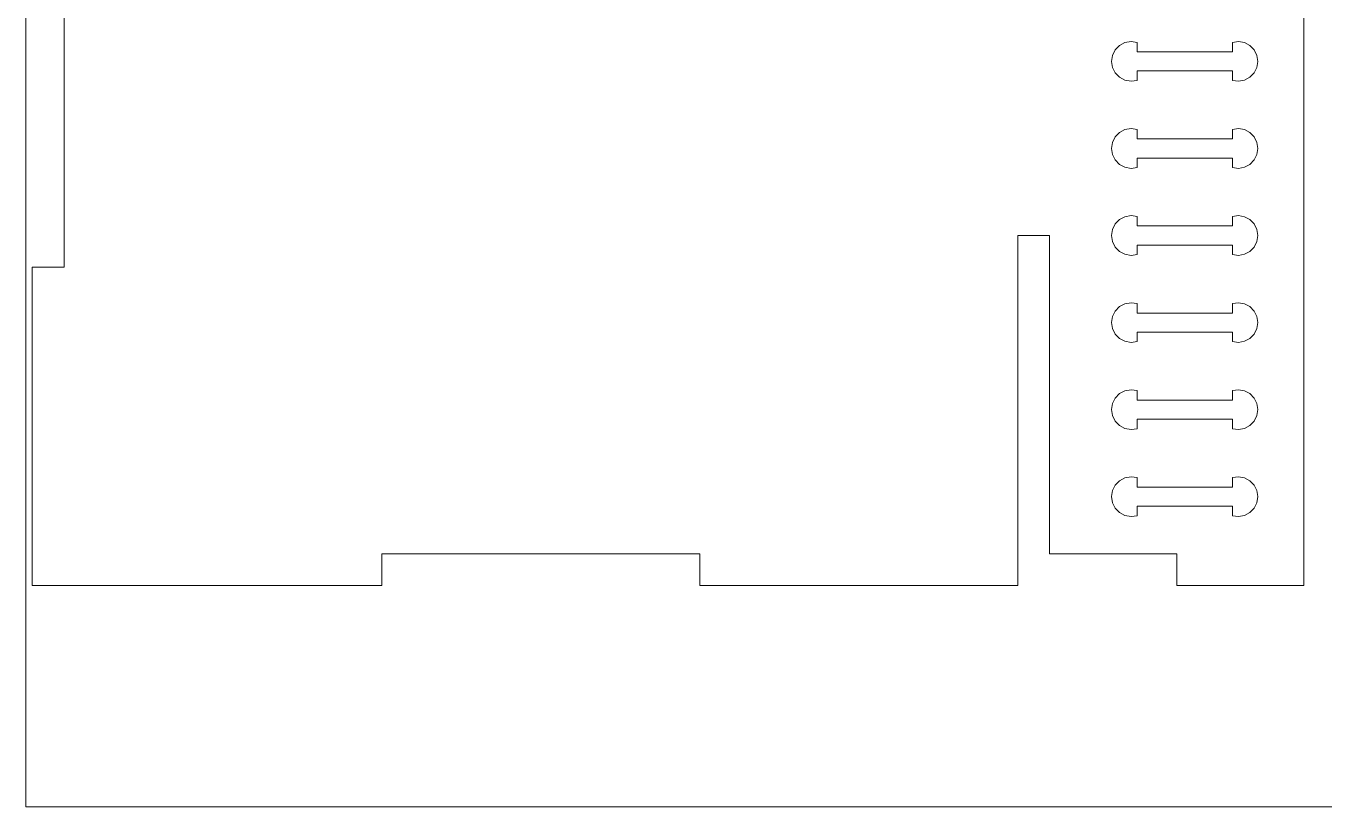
# Model space of a CAD drawing. Header units: millimetres. Extents: x -9 to 562, y -427 to 417.
# Drawn here: x -9.4 to 182, y -426.6 to -311.5 of the extents above; entities that cross this region are included whole.
import ezdxf

# ---------------------------------------------------------------- set-up
doc = ezdxf.new("R2010")
doc.units = ezdxf.units.MM
doc.header["$MEASUREMENT"] = 0
doc.layers.add('2', color=5, linetype='Continuous')

msp = doc.modelspace()

# ---------------------------------------------------------------- linework, layer by layer
at = {"lineweight": 5}
for points, knots in [([(179.06, -393.94), (179.06, -393.94), (179.06, -393.94), (179.06, -393.94), (179.06, -393.94), (179.06, -393.94), (179.06, -206.44), (179.06, -206.44)], [0, 0, 0, 0, 0.333333, 0.333333, 0.333333, 0.333333, 1, 1, 1, 1]), ([(-8.44, -300.19), (-8.44, -300.19), (-3.75, -300.19), (-3.75, -300.19), (-3.75, -300.19), (-3.75, -300.19), (-3.75, -347.06), (-3.75, -347.06), (-3.75, -347.06), (-3.75, -347.06), (-3.75, -347.06), (-3.75, -347.06)], [0, 0, 0, 0, 0.25, 0.25, 0.25, 0.25, 0.5, 0.5, 0.5, 0.5, 1, 1, 1, 1]), ([(168.52, -319.54), (168.52, -319.54), (168.52, -319.54), (168.52, -319.54), (168.52, -319.54), (168.52, -319.54), (168.52, -318.13), (168.52, -318.13), (168.52, -318.13), (168.52, -318.13), (154.46, -318.13), (154.46, -318.13), (154.46, -318.13), (154.46, -318.13), (154.46, -319.54), (154.46, -319.54), (154.46, -319.54), (154.46, -319.54), (153.57, -319.66), (153.57, -319.66), (153.57, -319.66), (153.57, -319.66), (152.68, -319.5), (152.68, -319.5), (152.68, -319.5), (152.68, -319.5), (151.88, -319.07), (151.88, -319.07), (151.88, -319.07), (151.88, -319.07), (151.25, -318.43), (151.25, -318.43), (151.25, -318.43), (151.25, -318.43), (150.85, -317.62), (150.85, -317.62), (150.85, -317.62), (150.85, -317.62), (150.71, -316.73), (150.71, -316.73), (150.71, -316.73), (150.71, -316.73), (150.85, -315.84), (150.85, -315.84), (150.85, -315.84), (150.85, -315.84), (151.25, -315.03), (151.25, -315.03), (151.25, -315.03), (151.25, -315.03), (151.88, -314.38), (151.88, -314.38), (151.88, -314.38), (151.88, -314.38), (152.68, -313.96), (152.68, -313.96), (152.68, -313.96), (152.68, -313.96), (153.57, -313.8), (153.57, -313.8), (153.57, -313.8), (153.57, -313.8), (154.46, -313.92), (154.46, -313.92)], [0, 0, 0, 0, 0.058824, 0.058824, 0.058824, 0.058824, 0.117647, 0.117647, 0.117647, 0.117647, 0.176471, 0.176471, 0.176471, 0.176471, 0.235294, 0.235294, 0.235294, 0.235294, 0.294118, 0.294118, 0.294118, 0.294118, 0.352941, 0.352941, 0.352941, 0.352941, 0.411765, 0.411765, 0.411765, 0.411765, 0.470588, 0.470588, 0.470588, 0.470588, 0.529412, 0.529412, 0.529412, 0.529412, 0.588235, 0.588235, 0.588235, 0.588235, 0.647059, 0.647059, 0.647059, 0.647059, 0.705882, 0.705882, 0.705882, 0.705882, 0.764706, 0.764706, 0.764706, 0.764706, 0.823529, 0.823529, 0.823529, 0.823529, 0.882353, 0.882353, 0.882353, 0.882353, 1, 1, 1, 1]), ([(168.52, -319.54), (168.52, -319.54), (169.42, -319.66), (169.42, -319.66), (169.42, -319.66), (169.42, -319.66), (170.3, -319.5), (170.3, -319.5), (170.3, -319.5), (170.3, -319.5), (171.1, -319.07), (171.1, -319.07), (171.1, -319.07), (171.1, -319.07), (171.73, -318.43), (171.73, -318.43), (171.73, -318.43), (171.73, -318.43), (172.13, -317.62), (172.13, -317.62), (172.13, -317.62), (172.13, -317.62), (172.27, -316.73), (172.27, -316.73), (172.27, -316.73), (172.27, -316.73), (172.13, -315.84), (172.13, -315.84), (172.13, -315.84), (172.13, -315.84), (171.73, -315.03), (171.73, -315.03), (171.73, -315.03), (171.73, -315.03), (171.1, -314.38), (171.1, -314.38), (171.1, -314.38), (171.1, -314.38), (170.3, -313.96), (170.3, -313.96), (170.3, -313.96), (170.3, -313.96), (169.42, -313.8), (169.42, -313.8), (169.42, -313.8), (169.42, -313.8), (168.52, -313.92), (168.52, -313.92), (168.52, -313.92), (168.52, -313.92), (168.52, -315.32), (168.52, -315.32), (168.52, -315.32), (168.52, -315.32), (154.46, -315.32), (154.46, -315.32), (154.46, -315.32), (154.46, -315.32), (154.46, -313.92), (154.46, -313.92)], [0, 0, 0, 0, 0.0625, 0.0625, 0.0625, 0.0625, 0.125, 0.125, 0.125, 0.125, 0.1875, 0.1875, 0.1875, 0.1875, 0.25, 0.25, 0.25, 0.25, 0.3125, 0.3125, 0.3125, 0.3125, 0.375, 0.375, 0.375, 0.375, 0.4375, 0.4375, 0.4375, 0.4375, 0.5, 0.5, 0.5, 0.5, 0.5625, 0.5625, 0.5625, 0.5625, 0.625, 0.625, 0.625, 0.625, 0.6875, 0.6875, 0.6875, 0.6875, 0.75, 0.75, 0.75, 0.75, 0.8125, 0.8125, 0.8125, 0.8125, 0.875, 0.875, 0.875, 0.875, 1, 1, 1, 1]), ([(168.52, -332.36), (168.52, -332.36), (168.52, -330.96), (168.52, -330.96), (168.52, -330.96), (168.52, -330.96), (154.46, -330.96), (154.46, -330.96), (154.46, -330.96), (154.46, -330.96), (154.46, -332.36), (154.46, -332.36), (154.46, -332.36), (154.46, -332.36), (153.57, -332.48), (153.57, -332.48), (153.57, -332.48), (153.57, -332.48), (152.68, -332.32), (152.68, -332.32), (152.68, -332.32), (152.68, -332.32), (151.88, -331.89), (151.88, -331.89), (151.88, -331.89), (151.88, -331.89), (151.25, -331.25), (151.25, -331.25), (151.25, -331.25), (151.25, -331.25), (150.85, -330.44), (150.85, -330.44), (150.85, -330.44), (150.85, -330.44), (150.71, -329.55), (150.71, -329.55), (150.71, -329.55), (150.71, -329.55), (150.85, -328.66), (150.85, -328.66), (150.85, -328.66), (150.85, -328.66), (151.25, -327.85), (151.25, -327.85), (151.25, -327.85), (151.25, -327.85), (151.88, -327.21), (151.88, -327.21), (151.88, -327.21), (151.88, -327.21), (152.68, -326.78), (152.68, -326.78), (152.68, -326.78), (152.68, -326.78), (153.57, -326.62), (153.57, -326.62), (153.57, -326.62), (153.57, -326.62), (154.46, -326.74), (154.46, -326.74)], [0, 0, 0, 0, 0.0625, 0.0625, 0.0625, 0.0625, 0.125, 0.125, 0.125, 0.125, 0.1875, 0.1875, 0.1875, 0.1875, 0.25, 0.25, 0.25, 0.25, 0.3125, 0.3125, 0.3125, 0.3125, 0.375, 0.375, 0.375, 0.375, 0.4375, 0.4375, 0.4375, 0.4375, 0.5, 0.5, 0.5, 0.5, 0.5625, 0.5625, 0.5625, 0.5625, 0.625, 0.625, 0.625, 0.625, 0.6875, 0.6875, 0.6875, 0.6875, 0.75, 0.75, 0.75, 0.75, 0.8125, 0.8125, 0.8125, 0.8125, 0.875, 0.875, 0.875, 0.875, 1, 1, 1, 1]), ([(169.42, -332.48), (169.42, -332.48), (170.3, -332.32), (170.3, -332.32), (170.3, -332.32), (170.3, -332.32), (171.1, -331.89), (171.1, -331.89), (171.1, -331.89), (171.1, -331.89), (171.73, -331.25), (171.73, -331.25), (171.73, -331.25), (171.73, -331.25), (172.13, -330.44), (172.13, -330.44), (172.13, -330.44), (172.13, -330.44), (172.27, -329.55), (172.27, -329.55), (172.27, -329.55), (172.27, -329.55), (172.13, -328.66), (172.13, -328.66), (172.13, -328.66), (172.13, -328.66), (171.73, -327.85), (171.73, -327.85), (171.73, -327.85), (171.73, -327.85), (171.1, -327.21), (171.1, -327.21), (171.1, -327.21), (171.1, -327.21), (170.3, -326.78), (170.3, -326.78), (170.3, -326.78), (170.3, -326.78), (169.42, -326.62), (169.42, -326.62), (169.42, -326.62), (169.42, -326.62), (168.52, -326.74), (168.52, -326.74), (168.52, -326.74), (168.52, -326.74), (168.52, -328.14), (168.52, -328.14), (168.52, -328.14), (168.52, -328.14), (154.46, -328.14), (154.46, -328.14), (154.46, -328.14), (154.46, -328.14), (154.46, -328.14), (154.46, -328.14)], [0, 0, 0, 0, 0.066667, 0.066667, 0.066667, 0.066667, 0.133333, 0.133333, 0.133333, 0.133333, 0.2, 0.2, 0.2, 0.2, 0.266667, 0.266667, 0.266667, 0.266667, 0.333333, 0.333333, 0.333333, 0.333333, 0.4, 0.4, 0.4, 0.4, 0.466667, 0.466667, 0.466667, 0.466667, 0.533333, 0.533333, 0.533333, 0.533333, 0.6, 0.6, 0.6, 0.6, 0.666667, 0.666667, 0.666667, 0.666667, 0.733333, 0.733333, 0.733333, 0.733333, 0.8, 0.8, 0.8, 0.8, 0.866667, 0.866667, 0.866667, 0.866667, 1, 1, 1, 1]), ([(154.46, -328.14), (154.46, -328.14), (154.46, -326.74), (154.46, -326.74), (154.46, -326.74), (154.46, -326.74), (154.46, -326.74), (154.46, -326.74)], [0, 0, 0, 0, 0.333333, 0.333333, 0.333333, 0.333333, 1, 1, 1, 1]), ([(168.52, -332.36), (168.52, -332.36), (169.42, -332.48), (169.42, -332.48), (169.42, -332.48), (169.42, -332.48), (169.42, -332.48), (169.42, -332.48)], [0, 0, 0, 0, 0.333333, 0.333333, 0.333333, 0.333333, 1, 1, 1, 1]), ([(168.52, -345.19), (168.52, -345.19), (168.52, -345.19), (168.52, -345.19), (168.52, -345.19), (168.52, -345.19), (168.52, -343.78), (168.52, -343.78), (168.52, -343.78), (168.52, -343.78), (154.46, -343.78), (154.46, -343.78), (154.46, -343.78), (154.46, -343.78), (154.46, -345.19), (154.46, -345.19), (154.46, -345.19), (154.46, -345.19), (153.57, -345.3), (153.57, -345.3), (153.57, -345.3), (153.57, -345.3), (152.68, -345.14), (152.68, -345.14), (152.68, -345.14), (152.68, -345.14), (151.88, -344.72), (151.88, -344.72), (151.88, -344.72), (151.88, -344.72), (151.25, -344.07), (151.25, -344.07), (151.25, -344.07), (151.25, -344.07), (150.85, -343.26), (150.85, -343.26), (150.85, -343.26), (150.85, -343.26), (150.71, -342.37), (150.71, -342.37), (150.71, -342.37), (150.71, -342.37), (150.85, -341.48), (150.85, -341.48), (150.85, -341.48), (150.85, -341.48), (151.25, -340.67), (151.25, -340.67), (151.25, -340.67), (151.25, -340.67), (151.88, -340.03), (151.88, -340.03), (151.88, -340.03), (151.88, -340.03), (152.68, -339.61), (152.68, -339.61), (152.68, -339.61), (152.68, -339.61), (153.57, -339.44), (153.57, -339.44), (153.57, -339.44), (153.57, -339.44), (154.46, -339.56), (154.46, -339.56)], [0, 0, 0, 0, 0.058824, 0.058824, 0.058824, 0.058824, 0.117647, 0.117647, 0.117647, 0.117647, 0.176471, 0.176471, 0.176471, 0.176471, 0.235294, 0.235294, 0.235294, 0.235294, 0.294118, 0.294118, 0.294118, 0.294118, 0.352941, 0.352941, 0.352941, 0.352941, 0.411765, 0.411765, 0.411765, 0.411765, 0.470588, 0.470588, 0.470588, 0.470588, 0.529412, 0.529412, 0.529412, 0.529412, 0.588235, 0.588235, 0.588235, 0.588235, 0.647059, 0.647059, 0.647059, 0.647059, 0.705882, 0.705882, 0.705882, 0.705882, 0.764706, 0.764706, 0.764706, 0.764706, 0.823529, 0.823529, 0.823529, 0.823529, 0.882353, 0.882353, 0.882353, 0.882353, 1, 1, 1, 1]), ([(168.52, -345.19), (168.52, -345.19), (169.42, -345.3), (169.42, -345.3), (169.42, -345.3), (169.42, -345.3), (170.3, -345.14), (170.3, -345.14), (170.3, -345.14), (170.3, -345.14), (171.1, -344.72), (171.1, -344.72), (171.1, -344.72), (171.1, -344.72), (171.73, -344.07), (171.73, -344.07), (171.73, -344.07), (171.73, -344.07), (172.13, -343.26), (172.13, -343.26), (172.13, -343.26), (172.13, -343.26), (172.27, -342.37), (172.27, -342.37), (172.27, -342.37), (172.27, -342.37), (172.13, -341.48), (172.13, -341.48), (172.13, -341.48), (172.13, -341.48), (171.73, -340.67), (171.73, -340.67), (171.73, -340.67), (171.73, -340.67), (171.1, -340.03), (171.1, -340.03), (171.1, -340.03), (171.1, -340.03), (170.3, -339.61), (170.3, -339.61), (170.3, -339.61), (170.3, -339.61), (169.42, -339.44), (169.42, -339.44), (169.42, -339.44), (169.42, -339.44), (168.52, -339.56), (168.52, -339.56), (168.52, -339.56), (168.52, -339.56), (168.52, -340.97), (168.52, -340.97), (168.52, -340.97), (168.52, -340.97), (154.46, -340.97), (154.46, -340.97), (154.46, -340.97), (154.46, -340.97), (154.46, -339.56), (154.46, -339.56)], [0, 0, 0, 0, 0.0625, 0.0625, 0.0625, 0.0625, 0.125, 0.125, 0.125, 0.125, 0.1875, 0.1875, 0.1875, 0.1875, 0.25, 0.25, 0.25, 0.25, 0.3125, 0.3125, 0.3125, 0.3125, 0.375, 0.375, 0.375, 0.375, 0.4375, 0.4375, 0.4375, 0.4375, 0.5, 0.5, 0.5, 0.5, 0.5625, 0.5625, 0.5625, 0.5625, 0.625, 0.625, 0.625, 0.625, 0.6875, 0.6875, 0.6875, 0.6875, 0.75, 0.75, 0.75, 0.75, 0.8125, 0.8125, 0.8125, 0.8125, 0.875, 0.875, 0.875, 0.875, 1, 1, 1, 1]), ([(154.46, -340.97), (154.46, -340.97), (154.46, -339.56), (154.46, -339.56), (154.46, -339.56), (154.46, -339.56), (154.46, -339.56), (154.46, -339.56)], [0, 0, 0, 0, 0.333333, 0.333333, 0.333333, 0.333333, 1, 1, 1, 1]), ([(136.87, -389.25), (136.87, -389.25), (136.87, -389.25), (136.87, -389.25), (136.87, -389.25), (136.87, -389.25), (136.87, -342.38), (136.87, -342.38)], [0, 0, 0, 0, 0.333333, 0.333333, 0.333333, 0.333333, 1, 1, 1, 1]), ([(136.87, -342.38), (136.87, -342.38), (136.87, -342.38), (136.87, -342.38), (136.87, -342.38), (136.87, -342.38), (141.56, -342.38), (141.56, -342.38), (141.56, -342.38), (141.56, -342.38), (141.56, -389.25), (141.56, -389.25)], [0, 0, 0, 0, 0.25, 0.25, 0.25, 0.25, 0.5, 0.5, 0.5, 0.5, 1, 1, 1, 1]), ([(-8.44, -347.06), (-8.44, -347.06), (-8.44, -347.06), (-8.44, -347.06), (-8.44, -347.06), (-8.44, -347.06), (-8.44, -393.94), (-8.44, -393.94), (-8.44, -393.94), (-8.44, -393.94), (43.12, -393.94), (43.12, -393.94)], [0, 0, 0, 0, 0.25, 0.25, 0.25, 0.25, 0.5, 0.5, 0.5, 0.5, 1, 1, 1, 1]), ([(168.52, -358.01), (168.52, -358.01), (168.52, -356.6), (168.52, -356.6), (168.52, -356.6), (168.52, -356.6), (154.46, -356.6), (154.46, -356.6), (154.46, -356.6), (154.46, -356.6), (154.46, -358.01), (154.46, -358.01), (154.46, -358.01), (154.46, -358.01), (153.57, -358.12), (153.57, -358.12), (153.57, -358.12), (153.57, -358.12), (152.68, -357.96), (152.68, -357.96), (152.68, -357.96), (152.68, -357.96), (151.88, -357.54), (151.88, -357.54), (151.88, -357.54), (151.88, -357.54), (151.25, -356.89), (151.25, -356.89), (151.25, -356.89), (151.25, -356.89), (150.85, -356.09), (150.85, -356.09), (150.85, -356.09), (150.85, -356.09), (150.71, -355.19), (150.71, -355.19), (150.71, -355.19), (150.71, -355.19), (150.85, -354.3), (150.85, -354.3), (150.85, -354.3), (150.85, -354.3), (151.25, -353.5), (151.25, -353.5), (151.25, -353.5), (151.25, -353.5), (151.88, -352.85), (151.88, -352.85), (151.88, -352.85), (151.88, -352.85), (152.68, -352.43), (152.68, -352.43), (152.68, -352.43), (152.68, -352.43), (153.57, -352.27), (153.57, -352.27), (153.57, -352.27), (153.57, -352.27), (154.46, -352.38), (154.46, -352.38)], [0, 0, 0, 0, 0.0625, 0.0625, 0.0625, 0.0625, 0.125, 0.125, 0.125, 0.125, 0.1875, 0.1875, 0.1875, 0.1875, 0.25, 0.25, 0.25, 0.25, 0.3125, 0.3125, 0.3125, 0.3125, 0.375, 0.375, 0.375, 0.375, 0.4375, 0.4375, 0.4375, 0.4375, 0.5, 0.5, 0.5, 0.5, 0.5625, 0.5625, 0.5625, 0.5625, 0.625, 0.625, 0.625, 0.625, 0.6875, 0.6875, 0.6875, 0.6875, 0.75, 0.75, 0.75, 0.75, 0.8125, 0.8125, 0.8125, 0.8125, 0.875, 0.875, 0.875, 0.875, 1, 1, 1, 1]), ([(169.42, -358.12), (169.42, -358.12), (170.3, -357.96), (170.3, -357.96), (170.3, -357.96), (170.3, -357.96), (171.1, -357.54), (171.1, -357.54), (171.1, -357.54), (171.1, -357.54), (171.73, -356.89), (171.73, -356.89), (171.73, -356.89), (171.73, -356.89), (172.13, -356.09), (172.13, -356.09), (172.13, -356.09), (172.13, -356.09), (172.27, -355.19), (172.27, -355.19), (172.27, -355.19), (172.27, -355.19), (172.13, -354.3), (172.13, -354.3), (172.13, -354.3), (172.13, -354.3), (171.73, -353.5), (171.73, -353.5), (171.73, -353.5), (171.73, -353.5), (171.1, -352.85), (171.1, -352.85), (171.1, -352.85), (171.1, -352.85), (170.3, -352.43), (170.3, -352.43), (170.3, -352.43), (170.3, -352.43), (169.42, -352.27), (169.42, -352.27), (169.42, -352.27), (169.42, -352.27), (168.52, -352.38), (168.52, -352.38), (168.52, -352.38), (168.52, -352.38), (168.52, -353.79), (168.52, -353.79), (168.52, -353.79), (168.52, -353.79), (154.46, -353.79), (154.46, -353.79), (154.46, -353.79), (154.46, -353.79), (154.46, -353.79), (154.46, -353.79)], [0, 0, 0, 0, 0.066667, 0.066667, 0.066667, 0.066667, 0.133333, 0.133333, 0.133333, 0.133333, 0.2, 0.2, 0.2, 0.2, 0.266667, 0.266667, 0.266667, 0.266667, 0.333333, 0.333333, 0.333333, 0.333333, 0.4, 0.4, 0.4, 0.4, 0.466667, 0.466667, 0.466667, 0.466667, 0.533333, 0.533333, 0.533333, 0.533333, 0.6, 0.6, 0.6, 0.6, 0.666667, 0.666667, 0.666667, 0.666667, 0.733333, 0.733333, 0.733333, 0.733333, 0.8, 0.8, 0.8, 0.8, 0.866667, 0.866667, 0.866667, 0.866667, 1, 1, 1, 1]), ([(154.46, -353.79), (154.46, -353.79), (154.46, -352.38), (154.46, -352.38), (154.46, -352.38), (154.46, -352.38), (154.46, -352.38), (154.46, -352.38)], [0, 0, 0, 0, 0.333333, 0.333333, 0.333333, 0.333333, 1, 1, 1, 1]), ([(168.52, -358.01), (168.52, -358.01), (169.42, -358.12), (169.42, -358.12), (169.42, -358.12), (169.42, -358.12), (169.42, -358.12), (169.42, -358.12)], [0, 0, 0, 0, 0.333333, 0.333333, 0.333333, 0.333333, 1, 1, 1, 1]), ([(168.52, -370.83), (168.52, -370.83), (168.52, -370.83), (168.52, -370.83), (168.52, -370.83), (168.52, -370.83), (168.52, -369.42), (168.52, -369.42), (168.52, -369.42), (168.52, -369.42), (154.46, -369.42), (154.46, -369.42), (154.46, -369.42), (154.46, -369.42), (154.46, -370.83), (154.46, -370.83), (154.46, -370.83), (154.46, -370.83), (153.57, -370.95), (153.57, -370.95), (153.57, -370.95), (153.57, -370.95), (152.68, -370.78), (152.68, -370.78), (152.68, -370.78), (152.68, -370.78), (151.88, -370.36), (151.88, -370.36), (151.88, -370.36), (151.88, -370.36), (151.25, -369.71), (151.25, -369.71), (151.25, -369.71), (151.25, -369.71), (150.85, -368.91), (150.85, -368.91), (150.85, -368.91), (150.85, -368.91), (150.71, -368.02), (150.71, -368.02), (150.71, -368.02), (150.71, -368.02), (150.85, -367.13), (150.85, -367.13), (150.85, -367.13), (150.85, -367.13), (151.25, -366.32), (151.25, -366.32), (151.25, -366.32), (151.25, -366.32), (151.88, -365.67), (151.88, -365.67), (151.88, -365.67), (151.88, -365.67), (152.68, -365.25), (152.68, -365.25), (152.68, -365.25), (152.68, -365.25), (153.57, -365.09), (153.57, -365.09), (153.57, -365.09), (153.57, -365.09), (154.46, -365.2), (154.46, -365.2)], [0, 0, 0, 0, 0.058824, 0.058824, 0.058824, 0.058824, 0.117647, 0.117647, 0.117647, 0.117647, 0.176471, 0.176471, 0.176471, 0.176471, 0.235294, 0.235294, 0.235294, 0.235294, 0.294118, 0.294118, 0.294118, 0.294118, 0.352941, 0.352941, 0.352941, 0.352941, 0.411765, 0.411765, 0.411765, 0.411765, 0.470588, 0.470588, 0.470588, 0.470588, 0.529412, 0.529412, 0.529412, 0.529412, 0.588235, 0.588235, 0.588235, 0.588235, 0.647059, 0.647059, 0.647059, 0.647059, 0.705882, 0.705882, 0.705882, 0.705882, 0.764706, 0.764706, 0.764706, 0.764706, 0.823529, 0.823529, 0.823529, 0.823529, 0.882353, 0.882353, 0.882353, 0.882353, 1, 1, 1, 1]), ([(168.52, -370.83), (168.52, -370.83), (169.42, -370.95), (169.42, -370.95), (169.42, -370.95), (169.42, -370.95), (170.3, -370.78), (170.3, -370.78), (170.3, -370.78), (170.3, -370.78), (171.1, -370.36), (171.1, -370.36), (171.1, -370.36), (171.1, -370.36), (171.73, -369.71), (171.73, -369.71), (171.73, -369.71), (171.73, -369.71), (172.13, -368.91), (172.13, -368.91), (172.13, -368.91), (172.13, -368.91), (172.27, -368.02), (172.27, -368.02), (172.27, -368.02), (172.27, -368.02), (172.13, -367.13), (172.13, -367.13), (172.13, -367.13), (172.13, -367.13), (171.73, -366.32), (171.73, -366.32), (171.73, -366.32), (171.73, -366.32), (171.1, -365.67), (171.1, -365.67), (171.1, -365.67), (171.1, -365.67), (170.3, -365.25), (170.3, -365.25), (170.3, -365.25), (170.3, -365.25), (169.42, -365.09), (169.42, -365.09), (169.42, -365.09), (169.42, -365.09), (168.52, -365.2), (168.52, -365.2), (168.52, -365.2), (168.52, -365.2), (168.52, -366.61), (168.52, -366.61), (168.52, -366.61), (168.52, -366.61), (154.46, -366.61), (154.46, -366.61), (154.46, -366.61), (154.46, -366.61), (154.46, -365.2), (154.46, -365.2)], [0, 0, 0, 0, 0.0625, 0.0625, 0.0625, 0.0625, 0.125, 0.125, 0.125, 0.125, 0.1875, 0.1875, 0.1875, 0.1875, 0.25, 0.25, 0.25, 0.25, 0.3125, 0.3125, 0.3125, 0.3125, 0.375, 0.375, 0.375, 0.375, 0.4375, 0.4375, 0.4375, 0.4375, 0.5, 0.5, 0.5, 0.5, 0.5625, 0.5625, 0.5625, 0.5625, 0.625, 0.625, 0.625, 0.625, 0.6875, 0.6875, 0.6875, 0.6875, 0.75, 0.75, 0.75, 0.75, 0.8125, 0.8125, 0.8125, 0.8125, 0.875, 0.875, 0.875, 0.875, 1, 1, 1, 1]), ([(168.52, -383.65), (168.52, -383.65), (168.52, -382.25), (168.52, -382.25), (168.52, -382.25), (168.52, -382.25), (154.46, -382.25), (154.46, -382.25), (154.46, -382.25), (154.46, -382.25), (154.46, -383.65), (154.46, -383.65), (154.46, -383.65), (154.46, -383.65), (153.57, -383.77), (153.57, -383.77), (153.57, -383.77), (153.57, -383.77), (152.68, -383.61), (152.68, -383.61), (152.68, -383.61), (152.68, -383.61), (151.88, -383.18), (151.88, -383.18), (151.88, -383.18), (151.88, -383.18), (151.25, -382.54), (151.25, -382.54), (151.25, -382.54), (151.25, -382.54), (150.85, -381.73), (150.85, -381.73), (150.85, -381.73), (150.85, -381.73), (150.71, -380.84), (150.71, -380.84), (150.71, -380.84), (150.71, -380.84), (150.85, -379.95), (150.85, -379.95), (150.85, -379.95), (150.85, -379.95), (151.25, -379.14), (151.25, -379.14), (151.25, -379.14), (151.25, -379.14), (151.88, -378.5), (151.88, -378.5), (151.88, -378.5), (151.88, -378.5), (152.68, -378.07), (152.68, -378.07), (152.68, -378.07), (152.68, -378.07), (153.57, -377.91), (153.57, -377.91), (153.57, -377.91), (153.57, -377.91), (154.46, -378.03), (154.46, -378.03)], [0, 0, 0, 0, 0.0625, 0.0625, 0.0625, 0.0625, 0.125, 0.125, 0.125, 0.125, 0.1875, 0.1875, 0.1875, 0.1875, 0.25, 0.25, 0.25, 0.25, 0.3125, 0.3125, 0.3125, 0.3125, 0.375, 0.375, 0.375, 0.375, 0.4375, 0.4375, 0.4375, 0.4375, 0.5, 0.5, 0.5, 0.5, 0.5625, 0.5625, 0.5625, 0.5625, 0.625, 0.625, 0.625, 0.625, 0.6875, 0.6875, 0.6875, 0.6875, 0.75, 0.75, 0.75, 0.75, 0.8125, 0.8125, 0.8125, 0.8125, 0.875, 0.875, 0.875, 0.875, 1, 1, 1, 1]), ([(169.42, -383.77), (169.42, -383.77), (170.3, -383.61), (170.3, -383.61), (170.3, -383.61), (170.3, -383.61), (171.1, -383.18), (171.1, -383.18), (171.1, -383.18), (171.1, -383.18), (171.73, -382.54), (171.73, -382.54), (171.73, -382.54), (171.73, -382.54), (172.13, -381.73), (172.13, -381.73), (172.13, -381.73), (172.13, -381.73), (172.27, -380.84), (172.27, -380.84), (172.27, -380.84), (172.27, -380.84), (172.13, -379.95), (172.13, -379.95), (172.13, -379.95), (172.13, -379.95), (171.73, -379.14), (171.73, -379.14), (171.73, -379.14), (171.73, -379.14), (171.1, -378.5), (171.1, -378.5), (171.1, -378.5), (171.1, -378.5), (170.3, -378.07), (170.3, -378.07), (170.3, -378.07), (170.3, -378.07), (169.42, -377.91), (169.42, -377.91), (169.42, -377.91), (169.42, -377.91), (168.52, -378.03), (168.52, -378.03), (168.52, -378.03), (168.52, -378.03), (168.52, -379.43), (168.52, -379.43), (168.52, -379.43), (168.52, -379.43), (154.46, -379.43), (154.46, -379.43), (154.46, -379.43), (154.46, -379.43), (154.46, -379.43), (154.46, -379.43)], [0, 0, 0, 0, 0.066667, 0.066667, 0.066667, 0.066667, 0.133333, 0.133333, 0.133333, 0.133333, 0.2, 0.2, 0.2, 0.2, 0.266667, 0.266667, 0.266667, 0.266667, 0.333333, 0.333333, 0.333333, 0.333333, 0.4, 0.4, 0.4, 0.4, 0.466667, 0.466667, 0.466667, 0.466667, 0.533333, 0.533333, 0.533333, 0.533333, 0.6, 0.6, 0.6, 0.6, 0.666667, 0.666667, 0.666667, 0.666667, 0.733333, 0.733333, 0.733333, 0.733333, 0.8, 0.8, 0.8, 0.8, 0.866667, 0.866667, 0.866667, 0.866667, 1, 1, 1, 1]), ([(154.46, -379.43), (154.46, -379.43), (154.46, -378.03), (154.46, -378.03), (154.46, -378.03), (154.46, -378.03), (154.46, -378.03), (154.46, -378.03)], [0, 0, 0, 0, 0.333333, 0.333333, 0.333333, 0.333333, 1, 1, 1, 1]), ([(168.52, -383.65), (168.52, -383.65), (169.42, -383.77), (169.42, -383.77), (169.42, -383.77), (169.42, -383.77), (169.42, -383.77), (169.42, -383.77)], [0, 0, 0, 0, 0.333333, 0.333333, 0.333333, 0.333333, 1, 1, 1, 1]), ([(90, -393.94), (90, -393.94), (90, -389.25), (90, -389.25), (90, -389.25), (90, -389.25), (90, -389.25), (90, -389.25), (90, -389.25), (90, -389.25), (43.12, -389.25), (43.12, -389.25), (43.12, -389.25), (43.12, -389.25), (43.12, -393.94), (43.12, -393.94)], [0, 0, 0, 0, 0.2, 0.2, 0.2, 0.2, 0.4, 0.4, 0.4, 0.4, 0.6, 0.6, 0.6, 0.6, 1, 1, 1, 1]), ([(136.87, -389.25), (136.87, -389.25), (136.87, -389.25), (136.87, -393.94), (136.87, -393.94)], [0.7142857, 0.7142857, 0.7142857, 0.7142857, 0.7142857, 1, 1, 1, 1]), ([(160.31, -389.25), (160.31, -389.25), (160.31, -389.25), (141.56, -389.25), (141.56, -389.25)], [0.5714286, 0.5714286, 0.5714286, 0.5714286, 0.5714286, 0.7142857, 0.7142857, 0.7142857, 0.7142857]), ([(160.31, -393.94), (160.31, -393.94), (160.31, -393.94), (160.31, -389.25), (160.31, -389.25)], [0.4285714, 0.4285714, 0.4285714, 0.4285714, 0.4285714, 0.5714286, 0.5714286, 0.5714286, 0.5714286]), ([(90, -393.94), (90, -393.94), (90, -393.94), (90, -393.94), (90, -393.94), (90, -393.94), (136.87, -393.94), (136.87, -393.94)], [0, 0, 0, 0, 0.333333, 0.333333, 0.333333, 0.333333, 1, 1, 1, 1]), ([(160.31, -393.94), (160.31, -393.94), (160.31, -393.94), (160.31, -393.94), (160.31, -393.94), (160.31, -393.94), (179.06, -393.94), (179.06, -393.94)], [0, 0, 0, 0, 0.333333, 0.333333, 0.333333, 0.333333, 1, 1, 1, 1])]:
    msp.add_open_spline(points, degree=3, knots=knots, dxfattribs=at)
for points in [[(-8.44, -347.06), (-8.44, -347.06), (-3.75, -347.06), (-3.75, -347.06)], [(136.87, -389.25), (136.87, -389.25), (136.87, -393.94), (136.87, -393.94)]]:
    msp.add_open_spline(points, degree=3, dxfattribs=at)
at = {"layer": '2', "lineweight": 5}
msp.add_open_spline([(-9.38, 417.19), (-9.38, 417.19), (-9.38, -426.56), (-9.38, -426.56), (-9.38, -426.56), (-9.38, -426.56), (562.5, -426.56), (562.5, -426.56), (562.5, -426.56), (562.5, -426.56), (562.5, 417.19), (562.5, 417.19), (562.5, 417.19), (562.5, 417.19), (-9.38, 417.19), (-9.38, 417.19)], degree=3, knots=[0, 0, 0, 0, 0.2, 0.2, 0.2, 0.2, 0.4, 0.4, 0.4, 0.4, 0.6, 0.6, 0.6, 0.6, 1, 1, 1, 1], dxfattribs=at)

doc.saveas('drawing.dxf')
